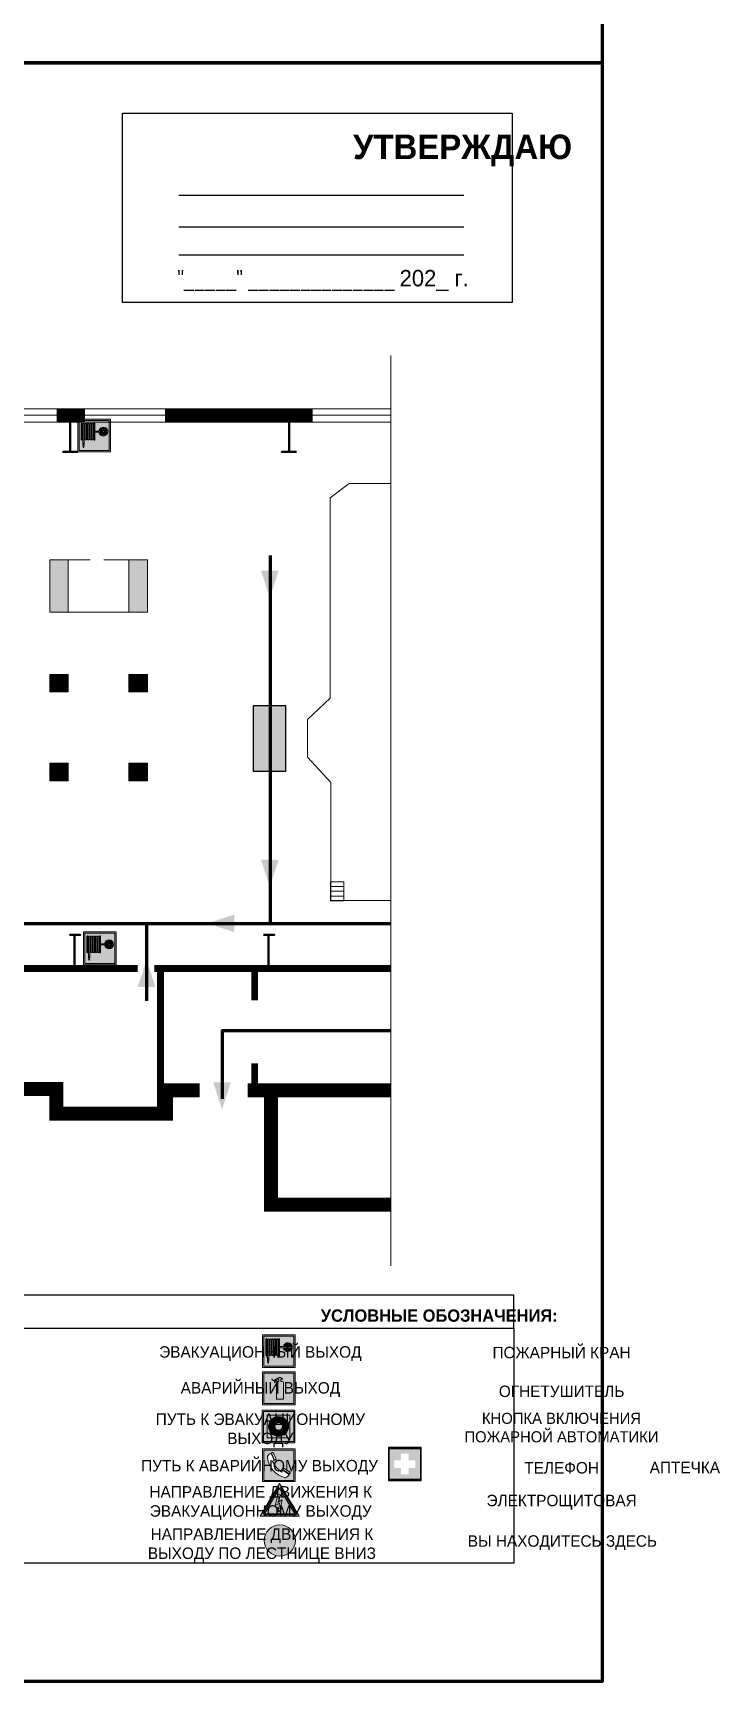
# Model space of a CAD drawing. Header units: millimetres. Extents: x 13114 to 67229, y 22859 to 38520.
# Drawn here: x 28623.6 to 28791.2, y 24276.1 to 24678.4 of the extents above; entities that cross this region are included whole.
import ezdxf

# ---------------------------------------------------------------- set-up
doc = ezdxf.new("R2010")
doc.units = ezdxf.units.MM
doc.layers.add('План_Штампы', color=7, linetype='Continuous')
doc.styles.add('обычный', font='arial.ttf')

# ---------------------------------------------------------------- blocks, each defined once
blk = doc.blocks.new('A$C3E6D3DDE')
at = {"lineweight": 5}
h = blk.add_hatch(color=40, dxfattribs=at)
h.paths.add_polyline_path([(24.1, 1.45), (16.46, -11.35), (31.74, -11.35)])
h.paths.add_polyline_path([(24.09, -0.46), (30.03, -10.41), (18.14, -10.41)], flags=16)
h.paths.add_polyline_path([(24.54, -3.08), (23.41, -6.02), (25.13, -5.01), (24.33, -8.5), (24.82, -8.27), (23.79, -9.86), (23.4, -8.04), (23.8, -8.43), (24.04, -6.29), (22.39, -7.25), (23.44, -3.08)], flags=0)
h = blk.add_hatch(color=256, dxfattribs=at)
h.paths.add_polyline_path([(24.37, 0.03, 0.567511), (23.82, 0.03), (17.59, -10.4, 0.582454), (17.86, -10.88), (30.32, -10.88, 0.582149), (30.6, -10.4)])
h.paths.add_polyline_path([(24.09, -0.46), (18.14, -10.41), (30.03, -10.41)], flags=16)
h.paths.add_polyline_path([(24.54, -3.08), (23.41, -6.02), (25.13, -5.01), (24.33, -8.5), (24.82, -8.27), (23.79, -9.86), (23.4, -8.04), (23.8, -8.43), (24.04, -6.29), (22.39, -7.25), (23.44, -3.08)], flags=0)
h = blk.add_hatch(color=40, dxfattribs=at)
h.paths.add_polyline_path([(24.09, -0.46), (18.14, -10.41), (30.03, -10.41)])
h.paths.add_polyline_path([(24.82, -8.27), (23.79, -9.86), (23.4, -8.04), (23.8, -8.43), (24.04, -6.29), (22.39, -7.25), (23.44, -3.08), (24.54, -3.08), (23.41, -6.02), (25.13, -5.01), (24.33, -8.5)], flags=16)
at = {"color": 40, "lineweight": 5}
for p, q in [((16.46, -11.35), (24.1, 1.45)), ((24.1, 1.45), (31.74, -11.35))]:
    blk.add_line(p, q, dxfattribs=at)
at = {"lineweight": 5}
for p, q in [((17.59, -10.4), (23.82, 0.03)), ((24.37, 0.03), (30.6, -10.4)), ((18.14, -10.41), (24.09, -0.46)), ((23.44, -3.08), (22.39, -7.25)), ((22.39, -7.25), (24.04, -6.29)), ((23.41, -6.02), (24.54, -3.08)), ((25.13, -5.01), (23.41, -6.02)), ((24.54, -3.08), (23.44, -3.08)), ((24.04, -6.29), (23.8, -8.43)), ((24.09, -0.46), (30.03, -10.41)), ((24.33, -8.5), (25.13, -5.01)), ((17.86, -10.88), (30.32, -10.88)), ((18.14, -10.41), (30.03, -10.41)), ((23.8, -8.43), (23.4, -8.04)), ((23.4, -8.04), (23.79, -9.86)), ((23.79, -9.86), (24.82, -8.27)), ((24.82, -8.27), (24.33, -8.5))]:
    blk.add_line(p, q, dxfattribs=at)
at = {"color": 50, "lineweight": 5}
blk.add_line((31.74, -11.35), (16.46, -11.35), dxfattribs=at)
blk = doc.blocks.new('A$C54414219')
at = {"true_color": 0xffffff}
h = blk.add_hatch(color=7, dxfattribs=at)
h.paths.add_polyline_path([(2.39, -9.45), (2.39, -18.3), (11.23, -18.3), (11.23, -9.45)], flags=0)
h.paths.add_polyline_path([(10.71, -13.87, -1), (2.92, -13.87, -1)], flags=0)
h.paths.add_polyline_path([(8.3, -13.87, -1), (5.33, -13.87, -1)], flags=0)
h.paths.add_polyline_path([(0.41, -7.47), (0.41, -20.27), (13.21, -20.27), (13.21, -7.47)])
h.paths.add_polyline_path([(0.92, -19.77), (12.71, -19.77), (12.71, -7.98), (0.92, -7.98)], flags=16)
h.paths.add_polyline_path([(11.23, -9.45), (11.23, -18.3), (2.39, -18.3), (2.39, -9.45)], flags=0)
at = {"lineweight": 5}
h = blk.add_hatch(color=242, dxfattribs=at)
h.paths.add_polyline_path([(12.71, -7.98), (0.92, -7.98), (0.92, -19.77), (12.71, -19.77)])
h.paths.add_polyline_path([(11.23, -18.3), (2.39, -18.3), (2.39, -9.45), (11.23, -9.45)], flags=16)
h.paths.add_polyline_path([(10.71, -13.87, -1), (2.92, -13.87, -1)], flags=0)
h.paths.add_polyline_path([(8.3, -13.87, -1), (5.33, -13.87, -1)], flags=0)
at = {"true_color": 0xffffff}
h = blk.add_hatch(color=7, dxfattribs=at)
h.paths.add_polyline_path([(2.39, -9.45), (2.39, -18.3), (11.23, -18.3), (11.23, -9.45)])
h.paths.add_polyline_path([(10.71, -13.87, -1), (2.92, -13.87, -1)], flags=16)
h.paths.add_polyline_path([(8.3, -13.87, -1), (5.33, -13.87, -1)], flags=0)
at = {"lineweight": 5}
h = blk.add_hatch(color=242, dxfattribs=at)
h.paths.add_polyline_path([(2.92, -13.87, 1), (10.71, -13.87, 1)])
h.paths.add_polyline_path([(8.3, -13.87, -1), (5.33, -13.87, -1)], flags=16)
at = {"color": 242, "lineweight": 5}
for p, q in [((0.41, -20.27), (0.41, -7.47)), ((0.41, -7.47), (13.21, -7.47)), ((0.41, -7.47), (13.21, -7.47)), ((13.21, -20.27), (13.21, -7.47)), ((0.41, -20.27), (13.21, -20.27))]:
    blk.add_line(p, q, dxfattribs=at)
for points in [[(0.92, -7.98), (12.71, -7.98), (12.71, -19.77), (0.92, -19.77)], [(2.39, -9.45), (11.23, -9.45), (11.23, -18.3), (2.39, -18.3)]]:
    blk.add_lwpolyline(points, close=True, dxfattribs=at)
for radius in [3.89, 1.49]:
    blk.add_circle((6.81, -13.87), radius, dxfattribs=at)
blk = doc.blocks.new('A$C456E1F9C')
at = {"lineweight": 5}
h = blk.add_hatch(color=242, dxfattribs=at)
h.paths.add_polyline_path([(0.51, -1.47), (0.51, -13.26), (12.29, -13.26), (12.29, -1.47)])
h.paths.add_polyline_path([(5.42, -4.95, -0.254479), (4.78, -5.4), (3.52, -2.53, -0.209735), (4.23, -2.4)], flags=16)
h.paths.add_polyline_path([(8.53, -8.6), (10.87, -10.17), (10.54, -10.76), (8.03, -9.13, -0.192251)], flags=16)
h.paths.add_polyline_path([(4.61, -5.49, 0.005518), (3.87, -5.72, 0.128647), (7.49, -10.01, 0.00809), (7.83, -9.33), (10.47, -10.97, -0.16736), (8.99, -12.25, -0.327862), (1.95, -3.95, -0.166952), (3.36, -2.62)], flags=16)
at = {"color": 242, "lineweight": 5}
for p, q in [((0, -13.77), (0, -0.97)), ((12.8, -0.97), (0, -0.97)), ((4.61, -5.49), (3.36, -2.62)), ((3.52, -2.53), (4.78, -5.4)), ((4.23, -2.4), (5.42, -4.95)), ((12.8, -13.77), (12.8, -0.97)), ((7.83, -9.33), (10.47, -10.97)), ((8.03, -9.13), (10.54, -10.76)), ((10.81, -10.12), (8.53, -8.6)), ((10.54, -10.76), (10.8, -10.3)), ((10.8, -10.3), (10.81, -10.12)), ((0, -13.77), (12.8, -13.77))]:
    blk.add_line(p, q, dxfattribs=at)
blk.add_lwpolyline([(0.51, -1.47), (12.29, -1.47), (12.29, -13.26), (0.51, -13.26)], close=True, dxfattribs=at)
for centre, radius, start, end in [((4.59, -5.34), 2.99, 114.28453, 152.19739), ((11.12, -3.31), 9.19, 183.99153, 256.60086), ((4.02, -3.27), 0.891, 76.32839, 123.70924), ((14.98, -39.1), 35.17, 107.14873, 108.41345), ((13.86, -0.94), 11.08, 205.55365, 234.87622), ((4.68, -4.59), 0.824, 276.9621, 334.07228), ((-13.31, 0.8), 23.44, 332.54871, 334.40268), ((8.94, -9.5), 0.989, 114.40924, 157.93883), ((7.87, -9.46), 3, 291.92908, 329.9329)]:
    blk.add_arc(centre, radius, start, end, dxfattribs=at)
blk = doc.blocks.new('A$C18900ED3')
h = blk.add_hatch(color=126)
h.paths.add_polyline_path([(-0.18, -0.18), (-7.02, -0.18), (-7.02, -7.02), (-0.18, -7.02)])
h.paths.add_polyline_path([(-5.89, -4.46), (-5.89, -2.77), (-4.46, -2.77), (-4.46, -1.31), (-2.77, -1.31), (-2.77, -2.77), (-1.33, -2.77), (-1.33, -4.46), (-2.77, -4.46), (-2.77, -5.89), (-4.46, -5.89), (-4.46, -4.46)], flags=16)
at = {"color": 126}
for p, q in [((-7.2, 0), (-7.2, -7.2)), ((0, 0), (-7.2, 0)), ((0, -7.2), (0, 0)), ((-7.02, -7.02), (-7.02, -0.18)), ((-7.02, -0.18), (-0.18, -0.18)), ((-0.18, -0.18), (-0.18, -7.02)), ((-7.2, -7.2), (0, -7.2)), ((-0.18, -7.02), (-7.02, -7.02))]:
    blk.add_line(p, q, dxfattribs=at)
blk = doc.blocks.new('A$C37112FD5')
at = {"true_color": 0xf5f5ff}
h = blk.add_hatch(color=7, dxfattribs=at)
h.dxf.hatch_style = 1
h.paths.add_polyline_path([(12.8, -7.4), (0, -7.4), (0, -20.2), (12.8, -20.2)])
h.paths.add_polyline_path([(12.29, -7.91), (12.29, -19.69), (0.51, -19.69), (0.51, -7.91)], flags=16)
h.paths.add_polyline_path([(4.98, -9.04, -0.42597), (5.17, -9.22), (5.17, -12.25), (5.17, -15.29, -0.432244), (4.98, -15.47), (4.83, -15.47, -0.42597), (4.64, -15.29), (4.64, -12.25), (4.64, -9.22, -0.432244), (4.83, -9.04)], flags=0)
h.paths.add_polyline_path([(4.28, -9.22), (4.28, -12.25), (4.28, -15.29, -0.432244), (4.09, -15.47), (3.94, -15.47, -0.42597), (3.75, -15.29), (3.75, -12.25), (3.75, -9.22, -0.432244), (3.94, -9.04), (4.09, -9.04, -0.42597)], flags=0)
h.paths.add_polyline_path([(5.72, -9.04), (5.87, -9.04, -0.42597), (6.06, -9.22), (6.06, -12.25), (6.06, -15.29, -0.432244), (5.87, -15.47), (5.72, -15.47, -0.42597), (5.53, -15.29), (5.53, -12.25), (5.53, -9.22, -0.432244)], flags=0)
h.paths.add_polyline_path([(6.42, -8.9), (6.5, -8.9, -0.42597), (6.69, -9.08), (6.69, -12.03), (8.21, -12.03, -15.824349), (8.21, -12.47), (6.69, -12.47), (6.69, -15.42, -0.432244), (6.5, -15.6), (6.42, -15.6)], flags=0)
h.paths.add_polyline_path([(3.39, -9.22), (3.39, -12.25), (3.39, -15.29, -0.432244), (3.2, -15.47), (3.05, -15.47, -0.42597), (2.85, -15.29), (2.85, -12.25), (2.85, -9.22, -0.432244), (3.05, -9.04), (3.2, -9.04, -0.42597)], flags=0)
h.paths.add_polyline_path([(2.5, -9.22), (2.5, -16.71), (1.96, -16.71), (1.96, -9.22, -0.432244), (2.15, -9.04), (2.31, -9.04, -0.42597)], flags=0)
h.paths.add_polyline_path([(1.61, -8.9), (1.61, -15.6), (1.57, -15.6, -0.42597), (1.37, -15.42), (1.37, -12.03), (1.37, -9.09, -0.432244), (1.57, -8.9)], flags=0)
h.paths.add_polyline_path([(9.76, -10.81), (9.76, -12.03), (8.49, -12.03, -0.336371)], flags=0)
h.paths.add_polyline_path([(8.49, -12.47), (9.76, -12.47), (9.76, -13.7, -0.336371)], flags=0)
h.paths.add_polyline_path([(10.11, -10.81, -0.336371), (11.38, -12.03), (10.11, -12.03)], flags=0)
h.paths.add_polyline_path([(10.11, -12.47), (11.38, -12.47, -0.336371), (10.11, -13.7)], flags=0)
h.paths.add_polyline_path([(2.5, -16.84), (2.5, -17.05), (1.97, -17.05), (1.97, -16.84)], flags=0)
h.paths.add_polyline_path([(2.5, -17.24, -0.033778), (2.24, -18.6, -0.033778), (1.97, -17.24)], flags=0)
h = blk.add_hatch(color=242)
h.dxf.hatch_style = 1
h.paths.add_polyline_path([(12.29, -7.91), (0.51, -7.91), (0.51, -19.69), (12.29, -19.69)])
h.paths.add_polyline_path([(6.42, -15.6), (6.42, -8.9), (6.5, -8.9, -0.42597), (6.69, -9.08), (6.69, -12.03), (8.21, -12.03, -15.824349), (8.21, -12.47), (6.69, -12.47), (6.69, -15.42, -0.432244), (6.5, -15.6)], flags=16)
h.paths.add_polyline_path([(5.87, -15.47), (5.72, -15.47, -0.42597), (5.53, -15.29), (5.53, -12.25), (5.53, -9.22, -0.432244), (5.72, -9.04), (5.87, -9.04, -0.42597), (6.06, -9.22), (6.06, -12.25), (6.06, -15.29, -0.432244)], flags=16)
h.paths.add_polyline_path([(4.98, -15.47), (4.83, -15.47, -0.42597), (4.64, -15.29), (4.64, -12.25), (4.64, -9.22, -0.432244), (4.83, -9.04), (4.98, -9.04, -0.42597), (5.17, -9.22), (5.17, -12.25), (5.17, -15.29, -0.432244)], flags=16)
h.paths.add_polyline_path([(4.09, -15.47), (3.94, -15.47, -0.42597), (3.75, -15.29), (3.75, -12.25), (3.75, -9.22, -0.432244), (3.94, -9.04), (4.09, -9.04, -0.42597), (4.28, -9.22), (4.28, -12.25), (4.28, -15.29, -0.432244)], flags=16)
h.paths.add_polyline_path([(3.2, -15.47), (3.05, -15.47, -0.42597), (2.85, -15.29), (2.85, -12.25), (2.85, -9.22, -0.432244), (3.05, -9.04), (3.2, -9.04, -0.42597), (3.39, -9.22), (3.39, -12.25), (3.39, -15.29, -0.432244)], flags=16)
h.paths.add_polyline_path([(2.5, -17.05), (1.97, -17.05), (1.97, -16.84), (2.5, -16.84)], flags=16)
h.paths.add_polyline_path([(2.5, -17.24, -0.033778), (2.24, -18.6, -0.033778), (1.97, -17.24)], flags=16)
h.paths.add_polyline_path([(2.5, -16.71), (1.96, -16.71), (1.96, -9.22, -0.432244), (2.15, -9.04), (2.31, -9.04, -0.42597), (2.5, -9.22)], flags=16)
h.paths.add_polyline_path([(1.61, -15.6), (1.57, -15.6, -0.42597), (1.37, -15.42), (1.37, -12.03), (1.37, -9.09, -0.432244), (1.57, -8.9), (1.61, -8.9)], flags=16)
h.paths.add_polyline_path([(8.49, -12.47), (9.76, -12.47), (9.76, -13.7, -0.336371)], flags=0)
h.paths.add_polyline_path([(10.11, -13.7), (10.11, -12.47), (11.38, -12.47, -0.336371)], flags=0)
h.paths.add_polyline_path([(8.49, -12.03, -0.336371), (9.76, -10.81), (9.76, -12.03)], flags=0)
h.paths.add_polyline_path([(10.11, -12.03), (10.11, -10.81, -0.336371), (11.38, -12.03)], flags=0)
h = blk.add_hatch(color=7, dxfattribs=at)
h.dxf.hatch_style = 1
h.paths.add_polyline_path([(1.61, -8.9), (1.57, -8.9, 0.432244), (1.37, -9.09), (1.37, -12.03), (1.37, -15.42, 0.42597), (1.57, -15.6), (1.61, -15.6)])
h.paths.add_polyline_path([(2.5, -9.22, 0.42597), (2.31, -9.04), (2.15, -9.04, 0.432244), (1.96, -9.22), (1.96, -16.71), (2.5, -16.71)])
h.paths.add_polyline_path([(2.5, -16.84), (1.97, -16.84), (1.97, -17.05), (2.5, -17.05)])
h.paths.add_polyline_path([(2.5, -17.24), (1.97, -17.24, 0.033778), (2.24, -18.6, 0.033778)])
h.paths.add_polyline_path([(3.39, -12.25), (3.39, -9.22, 0.42597), (3.2, -9.04), (3.05, -9.04, 0.432244), (2.85, -9.22), (2.85, -12.25), (2.85, -15.29, 0.42597), (3.05, -15.47), (3.2, -15.47, 0.432244), (3.39, -15.29)])
h.paths.add_polyline_path([(4.28, -12.25), (4.28, -9.22, 0.42597), (4.09, -9.04), (3.94, -9.04, 0.432244), (3.75, -9.22), (3.75, -12.25), (3.75, -15.29, 0.42597), (3.94, -15.47), (4.09, -15.47, 0.432244), (4.28, -15.29)])
h.paths.add_polyline_path([(5.17, -12.25), (5.17, -9.22, 0.42597), (4.98, -9.04), (4.83, -9.04, 0.432244), (4.64, -9.22), (4.64, -12.25), (4.64, -15.29, 0.42597), (4.83, -15.47), (4.98, -15.47, 0.432244), (5.17, -15.29)])
h.paths.add_polyline_path([(6.06, -12.25), (6.06, -9.22, 0.42597), (5.87, -9.04), (5.72, -9.04, 0.432244), (5.53, -9.22), (5.53, -12.25), (5.53, -15.29, 0.42597), (5.72, -15.47), (5.87, -15.47, 0.432244), (6.06, -15.29)])
h.paths.add_polyline_path([(6.69, -12.47), (8.21, -12.47, 15.824349), (8.21, -12.03), (6.69, -12.03), (6.69, -9.08, 0.42597), (6.5, -8.9), (6.42, -8.9), (6.42, -15.6), (6.5, -15.6, 0.432244), (6.69, -15.42)])
h.paths.add_polyline_path([(8.49, -12.47), (9.76, -12.47), (9.76, -13.7, -0.336371)], flags=16)
h.paths.add_polyline_path([(8.49, -12.03, -0.336371), (9.76, -10.81), (9.76, -12.03)], flags=16)
h.paths.add_polyline_path([(10.11, -12.47), (11.38, -12.47, -0.336371), (10.11, -13.7)], flags=16)
h.paths.add_polyline_path([(10.11, -12.03), (10.11, -10.81, -0.336371), (11.38, -12.03)], flags=16)
h = blk.add_hatch(color=242)
h.dxf.hatch_style = 1
h.paths.add_polyline_path([(9.76, -10.81, 0.336371), (8.49, -12.03), (9.76, -12.03)])
h.paths.add_polyline_path([(10.11, -10.81), (10.11, -12.03), (11.38, -12.03, 0.336371)])
h.paths.add_polyline_path([(11.38, -12.47), (10.11, -12.47), (10.11, -13.7, 0.336371)])
h.paths.add_polyline_path([(9.76, -12.47), (8.49, -12.47, 0.336371), (9.76, -13.7)])
at = {"color": 242, "lineweight": 5}
for p, q in [((0, -20.2), (0, -7.4)), ((0, -7.4), (12.8, -7.4)), ((1.37, -12.03), (1.37, -9.08)), ((1.37, -12.03), (1.37, -15.42)), ((1.57, -8.9), (1.61, -8.9)), ((1.61, -8.9), (1.61, -15.6)), ((1.96, -16.71), (1.96, -9.22)), ((2.15, -9.04), (2.31, -9.04)), ((2.5, -16.71), (2.5, -9.22)), ((2.85, -12.25), (2.85, -9.22)), ((2.85, -12.25), (2.85, -15.29)), ((3.05, -9.04), (3.2, -9.04)), ((3.39, -12.25), (3.39, -9.22)), ((3.39, -12.25), (3.39, -15.29)), ((3.75, -12.25), (3.75, -9.22)), ((3.75, -12.25), (3.75, -15.29)), ((3.94, -9.04), (4.09, -9.04)), ((4.28, -12.25), (4.28, -9.22)), ((4.28, -12.25), (4.28, -15.29)), ((4.64, -12.25), (4.64, -9.22)), ((4.64, -12.25), (4.64, -15.29)), ((4.83, -9.04), (4.98, -9.04)), ((5.17, -12.25), (5.17, -9.22)), ((5.17, -12.25), (5.17, -15.29)), ((5.53, -12.25), (5.53, -9.22)), ((5.53, -12.25), (5.53, -15.29)), ((5.72, -9.04), (5.87, -9.04)), ((6.06, -12.25), (6.06, -9.22)), ((6.06, -12.25), (6.06, -15.29)), ((6.42, -8.9), (6.42, -15.6)), ((6.5, -8.9), (6.42, -8.9)), ((6.69, -12.03), (6.69, -9.08)), ((8.21, -12.03), (6.69, -12.03)), ((8.21, -12.47), (6.69, -12.47)), ((6.69, -12.47), (6.69, -15.42)), ((9.76, -12.03), (8.49, -12.03)), ((9.76, -12.47), (8.49, -12.47)), ((9.76, -10.81), (9.76, -12.03)), ((9.76, -12.47), (9.76, -13.7)), ((10.11, -10.81), (10.11, -12.03)), ((11.38, -12.03), (10.11, -12.03)), ((11.38, -12.47), (10.11, -12.47)), ((10.11, -12.47), (10.11, -13.7)), ((12.8, -20.2), (12.8, -7.4)), ((1.57, -15.6), (1.61, -15.6)), ((1.96, -16.71), (2.5, -16.71)), ((1.97, -16.84), (2.5, -16.84)), ((1.97, -17.05), (1.97, -16.84)), ((2.5, -17.05), (1.97, -17.05)), ((1.97, -17.24), (2.5, -17.24)), ((2.5, -16.84), (2.5, -17.05)), ((3.05, -15.47), (3.2, -15.47)), ((3.94, -15.47), (4.09, -15.47)), ((4.83, -15.47), (4.98, -15.47)), ((5.72, -15.47), (5.87, -15.47)), ((6.42, -15.6), (6.5, -15.6)), ((0, -20.2), (12.8, -20.2))]:
    blk.add_line(p, q, dxfattribs=at)
blk.add_lwpolyline([(0.51, -7.91), (12.29, -7.91), (12.29, -19.69), (0.51, -19.69)], close=True, dxfattribs=at)
for centre, radius, start, end in [((1.56, -9.09), 0.182, 87.10267, 180.60715), ((2.15, -9.22), 0.182, 87.10267, 180.60715), ((2.32, -9.22), 0.182, 359.39285, 92.89733), ((3.04, -9.22), 0.182, 87.10267, 180.60715), ((3.21, -9.22), 0.182, 359.39285, 92.89733), ((3.93, -9.22), 0.182, 87.10267, 180.60715), ((4.1, -9.22), 0.182, 359.39285, 92.89733), ((4.82, -9.22), 0.182, 87.10267, 180.60715), ((4.99, -9.22), 0.182, 359.39285, 92.89733), ((5.71, -9.22), 0.182, 87.10267, 180.60715), ((5.88, -9.22), 0.182, 359.39285, 92.89733), ((6.51, -9.09), 0.182, 359.39285, 92.89733), ((9.93, -12.25), 1.74, 187.23185, 172.76815), ((9.93, -12.25), 1.46, 96.99266, 171.35851), ((9.93, -12.25), 1.46, 188.64149, 263.00734), ((9.93, -12.25), 1.46, 8.64149, 83.00734), ((9.93, -12.25), 1.46, 276.99266, 351.35851), ((1.56, -15.42), 0.182, 179.39285, 272.89733), ((12.17, -15.98), 10.27, 187.04098, 194.7793), ((-7.7, -15.98), 10.27, 345.2207, 352.95902), ((3.04, -15.29), 0.182, 179.39285, 272.89733), ((3.21, -15.29), 0.182, 267.10267, 0.60715), ((3.93, -15.29), 0.182, 179.39285, 272.89733), ((4.1, -15.29), 0.182, 267.10267, 0.60715), ((4.82, -15.29), 0.182, 179.39285, 272.89733), ((4.99, -15.29), 0.182, 267.10267, 0.60715), ((5.71, -15.29), 0.182, 179.39285, 272.89733), ((5.88, -15.29), 0.182, 267.10267, 0.60715), ((6.51, -15.42), 0.182, 267.10267, 0.60715)]:
    blk.add_arc(centre, radius, start, end, dxfattribs=at)
blk = doc.blocks.new('A$C3AD82952')
at = {"true_color": 0xf5f5ff}
h = blk.add_hatch(color=7, dxfattribs=at)
h.dxf.hatch_style = 1
h.paths.add_polyline_path([(8.21, 8.73, 0.414214), (7.89, 9.05), (7.22, 9.05), (7.22, 9.92), (7.59, 9.92, 1), (7.57, 10.36), (7.22, 10.36), (7.22, 10.6), (6.43, 10.6), (6.43, 10.36), (6.01, 10.36), (4.74, 9.59), (4.74, 8.69), (4.98, 8.73), (4.98, 9.26), (6.12, 9.91), (6.43, 9.91), (6.43, 9.05), (5.76, 9.05, 0.414214), (5.44, 8.73), (5.44, 2.2), (8.21, 2.2)], flags=0)
h.paths.add_polyline_path([(12.8, 12.8), (0, 12.8), (0, 0), (12.8, 0)])
h.paths.add_polyline_path([(0.51, 12.29), (12.29, 12.29), (12.29, 0.51), (0.51, 0.51)], flags=16)
h.paths.add_polyline_path([(4.74, 9.59), (6.01, 10.36), (6.43, 10.36), (6.43, 10.6), (7.22, 10.6), (7.22, 10.36), (7.59, 10.36, -0.94586), (7.59, 9.92), (7.22, 9.92), (7.22, 9.05), (7.89, 9.05, -0.414214), (8.21, 8.73), (8.21, 2.2), (5.44, 2.2), (5.44, 8.73, -0.414214), (5.76, 9.05), (6.43, 9.05), (6.43, 9.91), (6.12, 9.91), (4.98, 9.26), (4.98, 8.73), (4.74, 8.69)], flags=0)
h = blk.add_hatch(color=242)
h.dxf.hatch_style = 1
h.paths.add_polyline_path([(12.29, 12.29), (0.51, 12.29), (0.51, 0.51), (12.29, 0.51)])
h.paths.add_polyline_path([(4.74, 8.69), (4.74, 9.59), (6.01, 10.36), (6.43, 10.36), (6.43, 10.6), (7.22, 10.6), (7.22, 10.36), (7.59, 10.36, -0.94586), (7.59, 9.92), (7.22, 9.92), (7.22, 9.05), (7.89, 9.05, -0.414214), (8.21, 8.73), (8.21, 2.2), (5.44, 2.2), (5.44, 8.73, -0.414214), (5.76, 9.05), (6.43, 9.05), (6.43, 9.91), (6.12, 9.91), (4.98, 9.26), (4.98, 8.73)], flags=16)
h = blk.add_hatch(color=7, dxfattribs=at)
h.dxf.hatch_style = 1
h.paths.add_polyline_path([(8.21, 8.73, 0.414214), (7.89, 9.05), (7.22, 9.05), (7.22, 9.92), (7.59, 9.92, 1), (7.57, 10.36), (7.22, 10.36), (7.22, 10.6), (6.43, 10.6), (6.43, 10.36), (6.01, 10.36), (4.74, 9.59), (4.74, 8.69), (4.98, 8.73), (4.98, 9.26), (6.12, 9.91), (6.43, 9.91), (6.43, 9.05), (5.76, 9.05, 0.414214), (5.44, 8.73), (5.44, 2.2), (8.21, 2.2)])
at = {"color": 242, "lineweight": 5}
for p, q in [((0, 0), (0, 12.8)), ((0, 12.8), (12.8, 12.8)), ((6.01, 10.36), (4.74, 9.59)), ((4.74, 9.59), (4.74, 8.69)), ((4.74, 8.69), (4.98, 8.73)), ((4.98, 9.26), (6.12, 9.91)), ((4.98, 8.73), (4.98, 9.26)), ((5.44, 2.2), (5.44, 8.73)), ((5.76, 9.05), (6.43, 9.05)), ((6.01, 10.36), (6.43, 10.36)), ((6.12, 9.91), (6.43, 9.91)), ((7.22, 10.6), (6.43, 10.6)), ((6.43, 10.6), (6.43, 10.36)), ((6.43, 9.91), (6.43, 9.05)), ((7.22, 10.36), (7.22, 10.6)), ((7.59, 10.36), (7.22, 10.36)), ((7.22, 9.05), (7.22, 9.92)), ((7.59, 9.92), (7.22, 9.92)), ((7.89, 9.05), (7.22, 9.05)), ((8.21, 2.2), (8.21, 8.73)), ((12.8, 0), (12.8, 12.8)), ((0, 0), (12.8, 0)), ((5.44, 2.2), (8.21, 2.2))]:
    blk.add_line(p, q, dxfattribs=at)
blk.add_lwpolyline([(0.51, 12.29), (12.29, 12.29), (12.29, 0.51), (0.51, 0.51)], close=True, dxfattribs=at)
for centre, radius, start, end in [((5.76, 8.73), 0.32, 90, 180), ((7.58, 10.14), 0.223, 273.18746, 86.81254), ((7.89, 8.73), 0.32, 0, 90)]:
    blk.add_arc(centre, radius, start, end, dxfattribs=at)
blk = doc.blocks.new('A$C7B8C2D5B')
at = {"lineweight": 0}
h = blk.add_hatch(color=5, dxfattribs=at)
h.dxf.hatch_style = 1
h.paths.add_polyline_path([(1.4, -3.02, 1), (-2.11, -3.02, 1)])
at = {"color": 5, "lineweight": 0}
blk.add_circle((-0.36, -3.02), 1.75, dxfattribs=at)
blk = doc.blocks.new('A$C32E8229D')
at = {"true_color": 0xffffff}
blk.add_hatch(color=7, dxfattribs=at).paths.add_polyline_path([(0, 0), (0, -8), (16, -8), (16, 0)])
h = blk.add_hatch(color=126)
h.paths.add_polyline_path([(0.2, -0.2), (15.8, -0.2), (15.8, -7.8), (0.2, -7.8)])
h.paths.add_polyline_path([(13.49, -2.05), (12.08, -2.05), (11.37, -2.63, 0.162397), (11.29, -2.84), (11.29, -3.63), (10.35, -3.63), (10.35, -4.05), (11.68, -4.05), (11.68, -3.48), (12.26, -4.28), (11.29, -5.1), (11.29, -6.78), (11.85, -6.78), (11.85, -5.44), (12.8, -4.64), (12.8, -5.94), (14.46, -5.94), (14.46, -5.39), (13.45, -5.39), (13.45, -3.97), (12.46, -2.59), (13.15, -2.59), (13.69, -3.34), (14.18, -3)], flags=16)
h.paths.add_polyline_path([(10.74, -1.82, 1), (11.8, -1.82, 1)], flags=16)
h.paths.add_polyline_path([(9.39, -3.59), (5.99, -3.59), (6.56, -3.03), (5.91, -3.03), (5.1, -3.83), (5.91, -4.64), (6.56, -4.64), (5.99, -4.09), (9.39, -4.09)], flags=16)
h.paths.add_polyline_path([(4.29, -1.08), (1.72, -1.08), (1.72, -6.6), (4.29, -6.6)], flags=16)
at = {"color": 126}
blk.add_lwpolyline([(16, -8), (0, -8), (0, 0), (16, 0)], close=True, dxfattribs=at)

msp = doc.modelspace()

# ---------------------------------------------------------------- hatches: boundary and pattern name
at = {"lineweight": 0}
h = msp.add_hatch(color=256, dxfattribs=at)
h.dxf.hatch_style = 1
h.paths.add_polyline_path([(28632.25, 24549.83), (28627.71, 24549.83), (28627.71, 24537.02), (28632.25, 24537.02)])
h = msp.add_hatch(color=256, dxfattribs=at)
h.dxf.hatch_style = 1
h.paths.add_polyline_path([(28651.54, 24549.83), (28647, 24549.83), (28647, 24537.02), (28651.54, 24537.02)])
h = msp.add_hatch(color=256, dxfattribs=at)
h.dxf.hatch_style = 1
h.paths.add_polyline_path([(28632.25, 24521.85), (28627.71, 24521.85), (28627.71, 24517.6), (28632.25, 24517.6)])
h = msp.add_hatch(color=256, dxfattribs=at)
h.dxf.hatch_style = 1
h.paths.add_polyline_path([(28651.54, 24521.85), (28647, 24521.85), (28647, 24517.6), (28651.54, 24517.6)])
h = msp.add_hatch(color=256, dxfattribs=at)
h.dxf.hatch_style = 1
h.paths.add_polyline_path([(28632.25, 24500.13), (28627.71, 24500.13), (28627.71, 24495.88), (28632.25, 24495.88)])
h = msp.add_hatch(color=256, dxfattribs=at)
h.dxf.hatch_style = 1
h.paths.add_polyline_path([(28651.54, 24500.13), (28647, 24500.13), (28647, 24495.88), (28651.54, 24495.88)])

# ---------------------------------------------------------------- linework, layer by layer
at = {"color": 6, "lineweight": 100}
for points in [[(28162.5, 24671.11), (28762.5, 24671.11), (28762.5, 25066.11), (28162.5, 25066.11)], [(28162.5, 24276.11), (28762.5, 24276.11), (28762.5, 24671.11), (28162.5, 24671.11)]]:
    msp.add_lwpolyline(points, close=True, dxfattribs=at)
for points in [[(28645.44, 24658.87), (28740.44, 24658.87), (28740.44, 24612.66), (28645.44, 24612.66)], [(28597.11, 24362.25), (28740.88, 24362.25), (28740.88, 24370.3), (28597.11, 24370.3)], [(28597.11, 24362.25), (28740.88, 24362.25), (28740.88, 24304.85), (28597.11, 24304.85)]]:
    msp.add_lwpolyline(points, close=True)
for points in [[(28659.19, 24638.82), (28728.72, 24638.82)], [(28659.19, 24631.06), (28728.72, 24631.06)], [(28659.19, 24624.27), (28728.72, 24624.27)]]:
    msp.add_lwpolyline(points)
at = {"lineweight": 0}
for points in [[(28710.92, 24377.5), (28710.92, 24599.65)], [(28710.92, 24585.08), (28609.93, 24585.08)], [(28710.92, 24586.68), (28611, 24586.68)], [(28710.92, 24583.42), (28610.61, 24583.42)], [(28710.92, 24568.41), (28700.72, 24568.41), (28696.12, 24564.92), (28696.12, 24516.07), (28690.58, 24510.82), (28690.58, 24501.64), (28696.25, 24495.49), (28696.25, 24466.63), (28710.92, 24466.63)], [(28640.9, 24549.83), (28651.54, 24549.83), (28651.54, 24537.02), (28627.71, 24537.02), (28627.71, 24549.83), (28637.55, 24549.83)]]:
    msp.add_lwpolyline(points, dxfattribs=at)
for points, const_width in [([(28629.41, 24585.08), (28636.35, 24585.08)], 3.4), ([(28655.79, 24585.08), (28691.85, 24585.08)], 3.4), ([(28710.92, 24450.04), (28653.24, 24450.04)], 1.7), ([(28654.75, 24415.48), (28654.75, 24449.51)], 1.7), ([(28677.69, 24450.04), (28677.69, 24442.26)], 1.7), ([(28677.69, 24421.03), (28677.69, 24426.9)], 1.7), ([(28664.27, 24420.3), (28656.05, 24420.3), (28656.05, 24414.58), (28629.33, 24414.58), (28629.33, 24420.66), (28575.82, 24420.66)], 3.4), ([(28710.92, 24420.3), (28675.98, 24420.3)], 3.4), ([(28710.92, 24392.4), (28681.65, 24392.4), (28681.65, 24420.3), (28710.92, 24420.3)], 3.4)]:
    msp.add_lwpolyline(points, dxfattribs=dict(at, const_width=const_width))
at = {"lineweight": 50}
for points in [[(28632.74, 24585.08), (28632.74, 24576.14), (28630.92, 24576.14), (28634.56, 24576.14)], [(28686.09, 24585.08), (28686.09, 24576.14), (28684.27, 24576.14), (28687.92, 24576.14)], [(28633.73, 24450.04), (28633.73, 24458.24), (28635.18, 24458.24), (28632.51, 24458.24)], [(28681.05, 24450.04), (28681.05, 24458.24), (28682.5, 24458.24), (28679.83, 24458.24)]]:
    msp.add_lwpolyline(points, dxfattribs=at)
at = {"lineweight": 0}
for points in [[(28632.25, 24537.02), (28627.71, 24537.02), (28627.71, 24549.83), (28632.25, 24549.83)], [(28651.54, 24537.02), (28647, 24537.02), (28647, 24549.83), (28651.54, 24549.83)], [(28632.25, 24517.6), (28627.71, 24517.6), (28627.71, 24521.85), (28632.25, 24521.85)], [(28651.54, 24517.6), (28647, 24517.6), (28647, 24521.85), (28651.54, 24521.85)], [(28632.25, 24495.88), (28627.71, 24495.88), (28627.71, 24500.13), (28632.25, 24500.13)], [(28651.54, 24495.88), (28647, 24495.88), (28647, 24500.13), (28651.54, 24500.13)], [(28699.41, 24471.21), (28696.22, 24471.21), (28696.22, 24470.05), (28699.41, 24470.05)], [(28699.41, 24470.05), (28696.22, 24470.05), (28696.22, 24468.89), (28699.41, 24468.89)], [(28699.41, 24470.05), (28696.22, 24470.05), (28696.22, 24468.89), (28699.41, 24468.89)], [(28699.41, 24468.89), (28696.22, 24468.89), (28696.22, 24467.73), (28699.41, 24467.73)], [(28699.41, 24467.73), (28696.22, 24467.73), (28696.22, 24466.58), (28699.41, 24466.58)]]:
    msp.add_lwpolyline(points, close=True, dxfattribs=at)
at = {"color": 126, "lineweight": 100, "true_color": 0x008754}
for points in [[(28681.45, 24550.84), (28681.45, 24460.97)], [(28710.92, 24460.97), (28251, 24460.97)], [(28651.37, 24442.15), (28651.37, 24460.97)], [(28710.92, 24434.82), (28669.76, 24434.82), (28669.76, 24418.2)]]:
    msp.add_lwpolyline(points, dxfattribs=at)
at = {"lineweight": 0, "const_width": 1.7, "elevation": 1.7}
msp.add_lwpolyline([(28649.16, 24450.04), (28578.75, 24450.04)], dxfattribs=at)
at = {"layer": 'План_Штампы', "color": 126, "true_color": 0x008754}
for points in [[(28679.24, 24547.15), (28683.53, 24547.14), (28681.4, 24540.56)], [(28679.23, 24476.58), (28683.51, 24476.57), (28681.39, 24469.99)], [(28672.75, 24463.21), (28672.74, 24458.92), (28666.16, 24461.05)], [(28653.49, 24445.54), (28649.2, 24445.55), (28651.33, 24452.12)], [(28667.58, 24422.23), (28671.87, 24422.22), (28669.74, 24415.64)]]:
    msp.add_solid(points, dxfattribs=at)

# ---------------------------------------------------------------- block references
for name, p, xscale, yscale, zscale in [('A$C37112FD5', (28634.56, 24588.76), 0.6249984004534781, 0.6249984004534781, 0.6249984004534781), ('A$C37112FD5', (28635.94, 24463.6), 0.6249984004534781, 0.6249984004534781, 0.6249984004534781), ('A$C37112FD5', (28679.58, 24365.26), 0.6249984004534781, 0.6249984004534781, 0.6249984004534781), ('A$C3AD82952', (28679.58, 24343.56), 0.625, 0.625, 0.625), ('A$C54414219', (28679.27, 24346.93), 0.625, 0.625, 0.625), ('A$C456E1F9C', (28679.58, 24333.39), 0.625, 0.625, 0.625), ('A$C18900ED3', (28718.31, 24333.1), 1.111111111007631, 1.111111111007631, 1.111111111007631), ('A$C3E6D3DDE', (28668.72, 24323.46), 0.625, 0.625, 0.625), ('A$C7B8C2D5B', (28684.62, 24316.99), 2.177419353276491, 2.177419353276491, 2.177419353276491)]:
    msp.add_blockref(name, p, dxfattribs=dict(xscale=xscale, yscale=yscale, zscale=zscale))
at = {"xscale": -1, "rotation": 270}
msp.add_blockref('A$C32E8229D', (28685.3, 24498.19), dxfattribs=at)

# ---------------------------------------------------------------- texts
at = {"lineweight": 0, "attachment_point": 5, "style": 'обычный'}
for s, insert, char_height, width in [('\\pi-18,l18,t18;{\\fProxima Nova Rg|b1|i0|c204|p2;УТВЕРЖДАЮ\\H1.1997x; }', (28728.38, 24649.75), 6, 126.6484), ('{\\fArial Narrow|b0|i0|c204|p34;"_____" ______________ \\fProxima Nova Rg|b0|i0|c204|p2;202_ г. }', (28694.35, 24617.99), 4, 78.6503), ('{\\fProxima Nova Rg|b1|i0|c204|p2;УСЛОВНЫЕ ОБОЗНАЧЕНИЯ:\\H1.1997x; }', (28722.7, 24365.3), 3, 175.1736), ('\\pi-8.4,l8.4,t8.4;{\\fProxima Nova Rg|b0|i0|c204|p2;ЭВАКУАЦИОННЫЙ ВЫХОД\\H1.6404x; }', (28679.07, 24356.04), 2.8, 126.6484), ('\\pi-8.4,l8.4,t8.4;{\\fProxima Nova Rg|b0|i0|c204|p2;ПОЖАРНЫЙ КРАН\\H1.6404x; }', (28752.53, 24356.27), 2.8, 126.6484), ('\\pi-8.4,l8.4,t8.4;{\\fProxima Nova Rg|b0|i0|c204|p2;АВАРИЙНЫЙ ВЫХОД\\H1.6404x; }', (28679.09, 24347.27), 2.8, 126.6484), ('\\pi-8.4,l8.4,t8.4;{\\fProxima Nova Rg|b0|i0|c204|p2;ОГНЕТУШИТЕЛЬ\\H1.1997x; }', (28752.55, 24346.82), 2.8, 126.6484), ('\\pi-8.4,l8.4,t8.4;{\\fProxima Nova Rg|b0|i0|c204|p2;ПУТЬ К ЭВАКУАЦИОННОМУ \\PВЫХОДУ }', (28679.08, 24337.28), 2.8, 126.6484), ('\\pi-8.1,l8.1,t8.1;{\\fProxima Nova Rg|b0|i0|c204|p2;КНОПКА ВКЛЮЧЕНИЯ\\PПОЖАРНОЙ АВТОМАТИКИ}', (28752.5, 24337.97), 2.7, 126.6484), ('\\pi-8.4,l8.4,t8.4;{\\fProxima Nova Rg|b0|i0|c204|p2;ПУТЬ К АВАРИЙНОМУ ВЫХОДУ \\H1.6404x; }', (28678.88, 24328.28), 2.8, 126.6484), ('\\pi-8.4,l8.4,t8.4;{\\fProxima Nova Rg|b0|i0|c204|p2;ТЕЛЕФОН\\H1.1997x; }', (28752.54, 24328.15), 2.8, 126.6484), ('\\pi-8.4,l8.4,t8.4;{\\fProxima Nova Rg|b0|i0|c204|p2;АПТЕЧКА\\H1.1667x; }', (28782.59, 24328.24), 2.8, 126.6484), ('\\pi-8.4,l8.4,t8.4;{\\fProxima Nova Rg|b0|i0|c204|p2;НАПРАВЛЕНИЕ ДВИЖЕНИЯ К \\PЭВАКУАЦИОННОМУ ВЫХОДУ}', (28679.17, 24319.55), 2.8, 126.6484), ('\\pi-8.4,l8.4,t8.4;{\\fProxima Nova Rg|b0|i0|c204|p2;ЭЛЕКТРОЩИТОВАЯ\\H1.1997x; }', (28752.54, 24319.77), 2.8, 126.6484), ('\\pi-8.4,l8.4,t8.4;{\\fProxima Nova Rg|b0|i0|c204|p2;НАПРАВЛЕНИЕ ДВИЖЕНИЯ К \\PВЫХОДУ ПО ЛЕСТНИЦЕ ВНИЗ}', (28679.46, 24309.24), 2.8, 126.6484), ('\\pi-8.4,l8.4,t8.4;{\\fProxima Nova Rg|b0|i0|c204|p2;ВЫ НАХОДИТЕСЬ ЗДЕСЬ\\H1.1997x; }', (28752.73, 24309.89), 2.8, 126.6484)]:
    msp.add_mtext(s, dxfattribs=dict(at, insert=insert, char_height=char_height, width=width))

doc.saveas('drawing.dxf')
